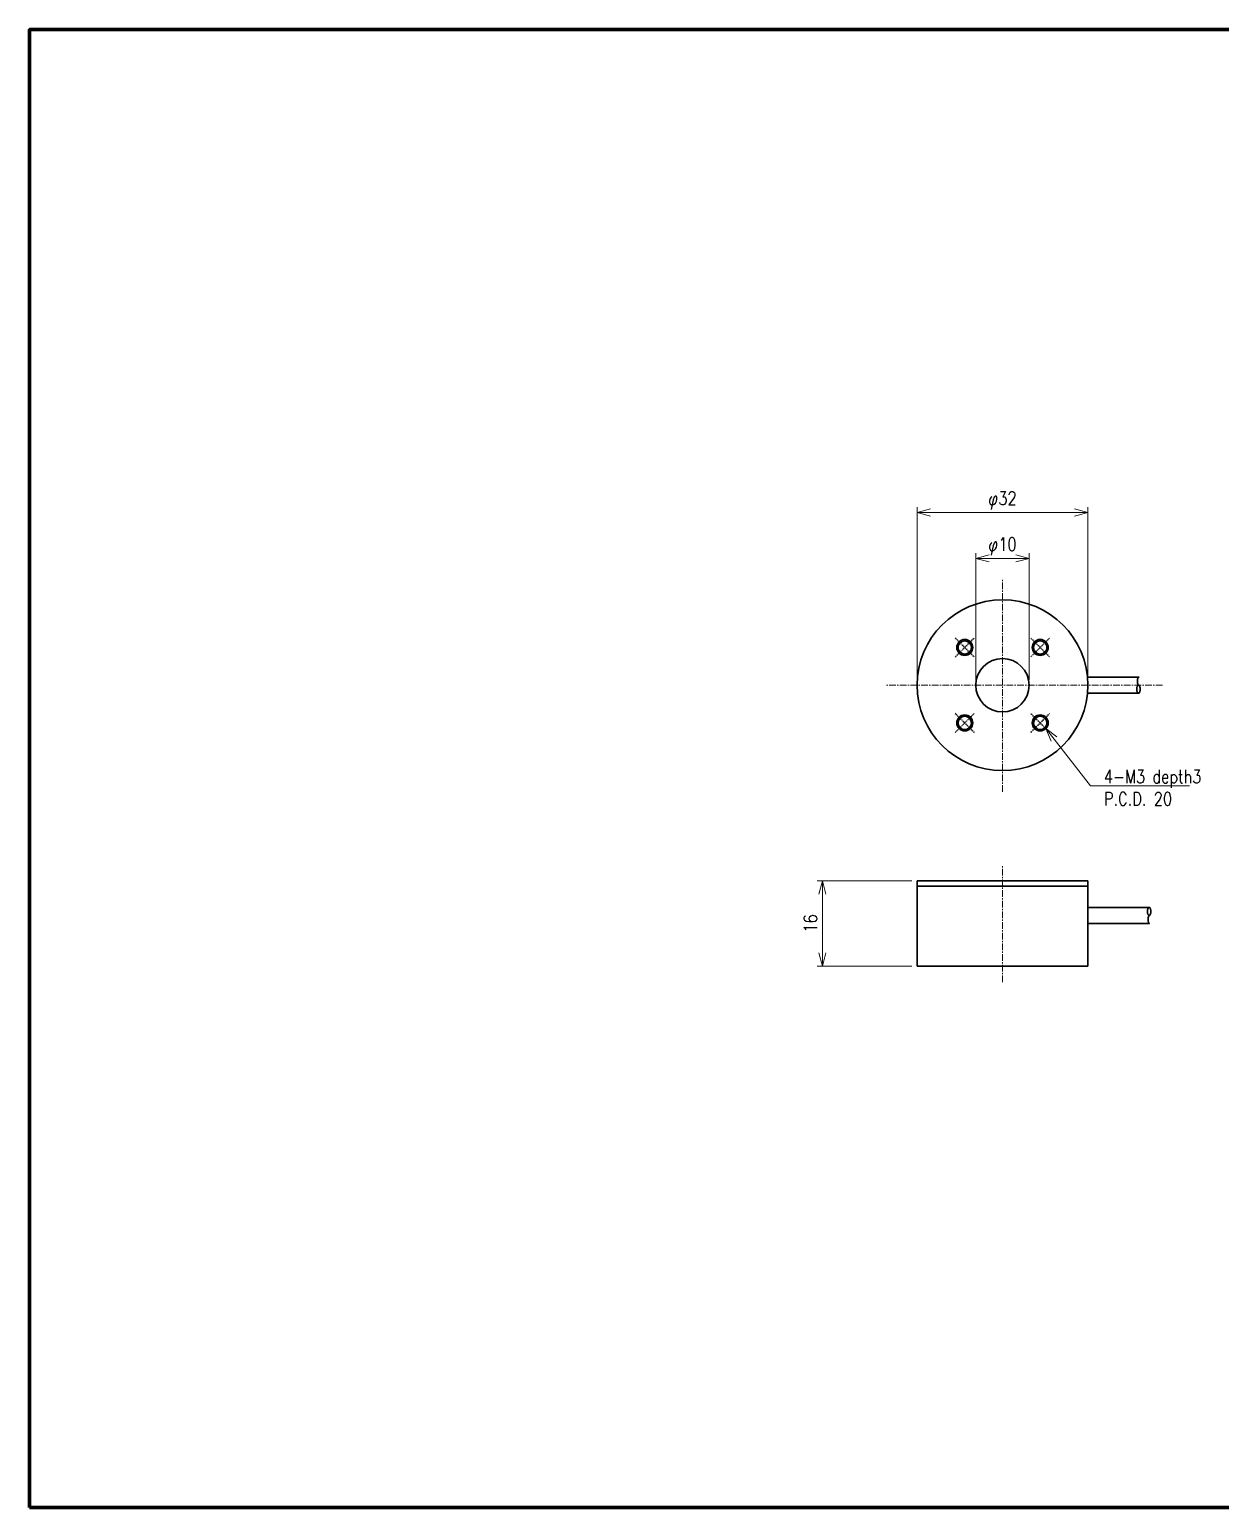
# Model space of a CAD drawing. Header units: millimetres. Extents: x 4 to 387, y 0 to 281.
# Drawn here: x 4 to 227.2, y 4 to 281 of the extents above; entities that cross this region are included whole.
import ezdxf
from ezdxf import colors
from ezdxf.entities.mleader import LeaderData, LeaderLine
from ezdxf.math import Vec2, Vec3

# ---------------------------------------------------------------- set-up
doc = ezdxf.new("R2010")
doc.units = ezdxf.units.MM
doc.linetypes.add('C6CONTINUOUS', pattern=[0])
doc.linetypes.add('CENTER', pattern=[2, 1.25, -0.25, 0.25, -0.25])
doc.layers.get('0').update_dxf_attribs({"lineweight": 30})
doc.layers.get('Defpoints').update_dxf_attribs({"lineweight": 9})
for name, color, linetype, lineweight in [('2KD_寸法１', 7, 'Continuous', 15), ('2KD_寸法１ @ 1', 7, 'Continuous', 15), ('AUX', 7, 'Continuous', 40)]:
    doc.layers.add(name, color=color, linetype=linetype, lineweight=lineweight)
doc.styles.get("Standard").update_dxf_attribs({"font": 'simplex.shx', "width": 0.8, "bigfont": 'extfont.shx'})
doc.dimstyles.new('KD-STD', dxfattribs={"dimscale": 0, "dimtxt": 2.5, "dimasz": 2.5, "dimexe": 1, "dimexo": 1, "dimgap": 1, "dimtad": 1, "dimdsep": 46, "dimtxsty": 'Standard', "dimblk": 'OPEN30', "dimcen": 0, "dimadec": 0, "dimazin": 0, "dimtfac": 1, "dimtmove": 0, "dimatfit": 3, "dimldrblk": 'OPEN30', "dimfxl": 1, "dimtfill": 1, "dimtolj": 1, "dimtzin": 0, "dimlwd": 15, "dimlwe": 15, "dimarcsym": 0})

# ---------------------------------------------------------------- blocks, each defined once
blk = doc.blocks.new('_Open30')
at = {"lineweight": -2}
for p, q in [((-1, 0.26794919), (0, 0)), ((0, 0), (-1, -0.26794919)), ((0, 0), (-1, 0))]:
    blk.add_line(p, q, dxfattribs=at)
blk = doc.blocks.new('*D26')
at = {"layer": '2KD_寸法１', "color": 0, "lineweight": 15}
for p, q in [((169.3161310473217, 121.4652934588775), (151.5691479497341, 121.4652934588775)), ((152.5691479497341, 118.9652934588775), (152.5691479497341, 107.9652934588775)), ((169.3161310473217, 105.4652934588774), (151.5691479497341, 105.4652934588775))]:
    blk.add_line(p, q, dxfattribs=at)
at = {"layer": 'Defpoints', "color": 0}
for p in [(170.3161310473217, 121.4652934588775), (152.5691479497341, 105.4652934588775), (170.3161310473217, 105.4652934588774)]:
    blk.add_point(p, dxfattribs=at)
at = {"layer": '2KD_寸法１', "color": 0, "lineweight": 15, "xscale": 2.5, "yscale": 2.5, "zscale": 2.5}
for p, rotation in [((152.5691479497341, 121.4652934588775), 90), ((152.5691479497341, 105.4652934588775), 270)]:
    blk.add_blockref('_Open30', p, dxfattribs=dict(at, rotation=rotation))
at = {"layer": '2KD_寸法１', "color": 0, "insert": (150.3191479497341, 113.4652934588775), "char_height": 2.5, "attachment_point": 5, "rotation": 90, "bg_fill": 3, "box_fill_scale": 1.1, "bg_fill_color": 9, "bg_fill_true_color": 13158600, "bg_fill_transparency": 4391282}
blk.add_mtext('\\A1;16', dxfattribs=at)
blk = doc.blocks.new('A$C730A27CC')
at = {"color": 7, "linetype": 'C6CONTINUOUS'}
for p, q in [((11.55000000000291, 2.999999999999488), (0, 2.999999999999488)), ((0, 0), (0, 3)), ((11.55000000000291, -5.116e-13), (0, -5.116e-13))]:
    blk.add_line(p, q, dxfattribs=at)
for points in [[(11.55000000000291, 2.999999999999488), (11.51509999999689, 2.997200012206517), (11.48049999999784, 2.988600015639746), (11.44649999999819, 2.97449994087168), (11.41320000000269, 2.954800009726966), (11.38100000000122, 2.92970001697489), (11.34999999999854, 2.899500012397254), (11.3205999999991, 2.864400029181922), (11.29290000000037, 2.824499964713538), (11.26720000000204, 2.780300021171056), (11.24360000000161, 2.7321000099177), (11.22230000000126, 2.680099964141334), (11.20360000000073, 2.624999999999488), (11.1875, 2.566900014876805), (11.17409999999654, 2.506500005721534), (11.16359999999986, 2.444100022315465), (11.15610000000015, 2.380300045012916), (11.15149999999994, 2.31540000438639), (11.15000000000145, 2.249999999999488), (11.15149999999994, 2.184599995612584), (11.15610000000015, 2.119699954986058), (11.16359999999986, 2.055899977683508), (11.17409999999654, 1.99349999427744), (11.1875, 1.933099985122168), (11.20360000000073, 1.874999999999488), (11.22230000000126, 1.81990003585764), (11.24360000000161, 1.767899990081274), (11.26720000000204, 1.719699978827918), (11.29290000000037, 1.675500035285438), (11.3205999999991, 1.635599970817053), (11.34999999999854, 1.60049998760172), (11.38100000000122, 1.570299983024083), (11.41320000000269, 1.545199990272009), (11.44649999999819, 1.525500059127294), (11.48049999999784, 1.511399984359228), (11.51509999999689, 1.502799987792456), (11.55000000000291, 1.499999999999486)], [(11.55000000000291, 1.499999999999486), (11.59339999999792, 1.511399984359228), (11.63549999999668, 1.545300006865943), (11.67500000000291, 1.60049998760172), (11.71070000000327, 1.675500035285438), (11.74149999999645, 1.767899990081274), (11.7664999999979, 1.874999999999488), (11.78489999999874, 1.99349999427744), (11.79619999999704, 2.119799971579992), (11.80000000000291, 2.249999999999488), (11.79619999999704, 2.380300045012916), (11.78489999999874, 2.506500005721534), (11.7664999999979, 2.624999999999488), (11.74149999999645, 2.7321000099177), (11.71070000000327, 2.824599981307471), (11.67500000000291, 2.899500012397254), (11.63549999999668, 2.954800009726966), (11.59339999999792, 2.988600015639746), (11.55000000000291, 2.999999999999488)], [(11.55000000000291, 1.499999999999486), (11.50660000000061, 1.488600015639745), (11.46450000000186, 1.454800009726965), (11.42500000000291, 1.399500012397254), (11.38930000000254, 1.324599981307469), (11.35850000000209, 1.232100009917699), (11.33350000000064, 1.124999999999487), (11.3150999999998, 1.006500005721534), (11.3038000000015, 0.8803000450129161), (11.3000000000029, 0.7499999999994884), (11.3038000000015, 0.6197999715799938), (11.3150999999998, 0.4934999942774425), (11.33350000000064, 0.3749999999994884), (11.35850000000209, 0.2678999900812755), (11.38930000000254, 0.1755000352854381), (11.42500000000291, 0.1004999876017223), (11.46450000000186, 0.0453000068659435), (11.50660000000061, 0.0113999843592296), (11.55000000000291, -5.116e-13)]]:
    blk.add_lwpolyline(points, dxfattribs=at)
blk = doc.blocks.new('A$C244D07E1')
for p, q in [((-15.99999988375714, 1.705e-13), (-15.49999988375714, 1.705e-13)), ((-15.99999988375714, 1.705e-13), (-15.99999988375714, -15.99999999999983)), ((-15.49999988375714, 1.705e-13), (15.50000011624284, 1.705e-13)), ((-14.99999988375714, 0), (-5.499999883757149, 0)), ((-5.499999883757149, 0), (5.500000116242738, 0)), ((15.00000011624274, 0), (5.500000116242738, 0)), ((15.50000011624284, 1.705e-13), (16.00000011624284, 1.705e-13)), ((16.00000011624284, 1.705e-13), (16.00000011624284, -15.99999999999983)), ((-15.99999988375714, -0.9999999999998292), (16.00000011624286, -0.9999999999998292)), ((-15.99999988375714, -15.99999999999983), (-12.99999988375714, -15.99999999999983)), ((13.00000011624284, -15.99999999999983), (-12.99999988375714, -15.99999999999983)), ((16.00000011624284, -15.99999999999983), (13.00000011624284, -15.99999999999983))]:
    blk.add_line(p, q)
blk.add_blockref('A$C730A27CC', (16.00000011624286, -7.999999999999886))
blk = doc.blocks.new('*D27')
at = {"layer": '2KD_寸法１', "color": 0, "lineweight": 15}
for p, q in [((170.316130931079, 159.1105426440338), (170.316130931079, 191.4813289201638)), ((202.316130931079, 159.1105426440338), (202.316130931079, 191.4813289201638)), ((172.816130931079, 190.4813289201637), (199.816130931079, 190.4813289201637))]:
    blk.add_line(p, q, dxfattribs=at)
at = {"layer": 'Defpoints', "color": 0}
for p in [(202.316130931079, 190.4813289201637), (170.316130931079, 158.1105426440339), (202.316130931079, 158.1105426440339)]:
    blk.add_point(p, dxfattribs=at)
at = {"layer": '2KD_寸法１', "color": 0, "lineweight": 15, "xscale": 2.5, "yscale": 2.5, "zscale": 2.5, "rotation": 180}
blk.add_blockref('_Open30', (170.316130931079, 190.4813289201637), dxfattribs=at)
at = {"layer": '2KD_寸法１', "color": 0, "lineweight": 15, "xscale": 2.5, "yscale": 2.5, "zscale": 2.5}
blk.add_blockref('_Open30', (202.316130931079, 190.4813289201637), dxfattribs=at)
at = {"layer": '2KD_寸法１', "color": 0, "insert": (186.316130931079, 192.7313289201638), "char_height": 2.5, "attachment_point": 5, "bg_fill": 3, "box_fill_scale": 1.1, "bg_fill_color": 9, "bg_fill_true_color": 13158600, "bg_fill_transparency": 4391162}
blk.add_mtext('\\A1;φ32', dxfattribs=at)
blk = doc.blocks.new('*D28')
at = {"layer": '2KD_寸法１', "color": 0, "lineweight": 15}
for p, q in [((181.316130931079, 159.1105426440338), (181.316130931079, 182.8756060853624)), ((191.316130931079, 159.1105426440338), (191.316130931079, 182.8756060853624)), ((188.816130931079, 181.8756060853625), (183.8161309310789, 181.8756060853625))]:
    blk.add_line(p, q, dxfattribs=at)
at = {"layer": 'Defpoints', "color": 0}
for p in [(181.316130931079, 181.8756060853625), (181.316130931079, 158.1105426440339), (191.316130931079, 158.1105426440339)]:
    blk.add_point(p, dxfattribs=at)
at = {"layer": '2KD_寸法１', "color": 0, "lineweight": 15, "xscale": 2.5, "yscale": 2.5, "zscale": 2.5, "rotation": 180}
blk.add_blockref('_Open30', (181.316130931079, 181.8756060853625), dxfattribs=at)
at = {"layer": '2KD_寸法１', "color": 0, "lineweight": 15, "xscale": 2.5, "yscale": 2.5, "zscale": 2.5}
blk.add_blockref('_Open30', (191.316130931079, 181.8756060853625), dxfattribs=at)
at = {"layer": '2KD_寸法１', "color": 0, "insert": (186.316130931079, 184.1256060853624), "char_height": 2.5, "attachment_point": 5, "bg_fill": 3, "box_fill_scale": 1.1, "bg_fill_color": 9, "bg_fill_true_color": 13158600, "bg_fill_transparency": 4391098}
blk.add_mtext('\\A1;φ10', dxfattribs=at)
blk = doc.blocks.new('A$C2CCF1A42')
at = {"linetype": 'CENTER', "ltscale": 0.1}
for p, q in [((-8.838834764831887, 5.30330085889892), (-5.303300858899119, 8.838834764831716)), ((-8.838834764831887, 8.838834764831601), (-5.303300858899119, 5.30330085889892)), ((5.303300858899119, 8.838834764831601), (8.838834764831887, 5.303300858898808)), ((8.838834764831887, 8.838834764831601), (5.303300858899119, 5.30330085889892)), ((-5.303300858899233, -8.838834764832084), (-8.838834764831887, -5.303300858899405)), ((-8.838834764831887, -8.838834764832084), (-5.303300858899233, -5.303300858899405)), ((8.838834764831887, -5.30330085889949), (5.303300858899176, -8.8388347648322)), ((8.838834764831887, -8.8388347648322), (5.303300858899119, -5.30330085889949))]:
    blk.add_line(p, q, dxfattribs=at)
at = {"linetype": 'C6CONTINUOUS'}
for p, q in [((25.59999999999853, 1.5), (16, 1.5)), ((25.59999999999853, -1.5), (16, -1.5))]:
    blk.add_line(p, q, dxfattribs=at)
for points in [[(25.55000000000288, -1.5), (25.51509999999686, -1.497200012207088), (25.48049999999785, -1.488600015640399), (25.4464999999982, -1.47449994087239), (25.41320000000272, -1.454800009727675), (25.38100000000117, -1.429700016975686), (25.34999999999853, -1.399500012397908), (25.32059999999908, -1.36440002918249), (25.29290000000037, -1.324499964714277), (25.26720000000211, -1.280300021171768), (25.24360000000161, -1.232100009918497), (25.2223000000013, -1.180099964141902), (25.20360000000068, -1.125), (25.1875, -1.066900014877404), (25.1740999999966, -1.006500005722074), (25.16359999999989, -0.9441000223161778), (25.15610000000018, -0.8803000450135128), (25.1515, -0.8154000043871008), (25.15000000000148, -0.7500000000000853), (25.1515, -0.6845999956134108), (25.15610000000018, -0.6196999549867713), (25.16359999999989, -0.5558999776841063), (25.1740999999966, -0.4934999942779827), (25.1875, -0.4330999851229082), (25.20360000000068, -0.375), (25.2223000000013, -0.3199000358581827), (25.24360000000161, -0.2678999900819861), (25.26720000000211, -0.219699978828487), (25.29290000000037, -0.1755000352859781), (25.32059999999908, -0.1355999708177649), (25.34999999999853, -0.1004999876022623), (25.38100000000117, -0.0702999830247677), (25.41320000000272, -0.0451999902726072), (25.4464999999982, -0.0255000591278929), (25.48049999999785, -0.0113999843597696), (25.51509999999686, -0.0027999877931677), (25.55000000000288, 0)], [(25.55000000000288, 0), (25.50660000000062, 0.0113999843595139), (25.46450000000187, 0.045199990272323), (25.42500000000288, 0.1004999876020065), (25.38930000000258, 0.1754000186919029), (25.35850000000209, 0.2678999900815029), (25.33350000000061, 0.375), (25.31509999999978, 0.4934999942779257), (25.30380000000147, 0.619699954986487), (25.30000000000288, 0.75), (25.30380000000147, 0.8802000284195228), (25.31509999999978, 1.006500005722017), (25.33350000000061, 1.125), (25.35850000000209, 1.232100009918012), (25.38930000000258, 1.32449996471402), (25.42500000000288, 1.399500012397737), (25.46450000000187, 1.454699993133401), (25.50660000000062, 1.488600015640115), (25.55000000000288, 1.5)], [(25.55000000000288, 0), (25.59339999999787, -0.0113999843597696), (25.63549999999668, -0.0453000068666825), (25.67500000000288, -0.1004999876022623), (25.71070000000327, -0.1755000352859781), (25.74149999999648, -0.2678999900819861), (25.76649999999785, -0.375), (25.78489999999877, -0.4934999942779827), (25.7961999999971, -0.6197999715805907), (25.80000000000288, -0.7500000000000853), (25.7961999999971, -0.8803000450135128), (25.78489999999877, -1.006500005722074), (25.76649999999785, -1.125), (25.74149999999648, -1.232100009918497), (25.71070000000327, -1.324599981308096), (25.67500000000288, -1.399500012397908), (25.63549999999668, -1.454800009727675), (25.59339999999787, -1.488600015640399), (25.55000000000288, -1.5)]]:
    blk.add_lwpolyline(points, dxfattribs=at)
for centre, radius in [((0, 0), 16.00000000000001), ((-7.071067811865503, 7.071067811865303), 1.5), ((-7.071067811865503, 7.071067811865303), 1.25), ((7.071067811865503, 7.071067811865218), 1.5), ((7.071067811865503, 7.071067811865218), 1.25), ((0, 0), 5), ((-7.071067811865503, -7.071067811865701), 1.5), ((-7.071067811865503, -7.071067811865701), 1.25), ((7.071067811865503, -7.071067811865901), 1.5), ((7.071067811865503, -7.071067811865901), 1.25)]:
    blk.add_circle(centre, radius)

msp = doc.modelspace()

# ---------------------------------------------------------------- linework, layer by layer
at = {"layer": '2KD_寸法１', "color": 2, "linetype": 'CENTER'}
for p, q in [((186.316130931079, 138.1105426440338), (186.316130931079, 178.1105426440338)), ((216.316130931079, 158.1105426440339), (164.316130931079, 158.1105426440339)), ((186.316130931079, 102.4652934588775), (186.316130931079, 124.2652932180287))]:
    msp.add_line(p, q, dxfattribs=at)
at = {"layer": 'AUX', "lineweight": 70}
msp.add_lwpolyline([(3.999999758280865, 4.000000249163575), (386.9999997582809, 4.000000249163575), (386.9999997582809, 281.0000002491635), (3.999999758280865, 281.0000002491635)], close=True, dxfattribs=at)

# ---------------------------------------------------------------- leaders
at = {"layer": '2KD_寸法１ @ 1'}
ml = msp.add_multileader_mtext('Standard', dxfattribs=at)
ml.set_content('4-M3 depth3\\PP.C.D. 20', color=256)
ml.set_leader_properties(lineweight=15)
ml.set_arrow_properties(name='OPEN30')
ml.build(insert=Vec2(0, 0))
ml.multileader.update_dxf_attribs({"text_left_attachment_type": 6, "text_right_attachment_type": 6, "dogleg_length": 1.5, "arrow_head_size": 2.5})
ctx = ml.context
ctx.base_point, ctx.char_height, ctx.arrow_head_size, ctx.landing_gap_size, ctx.plane_origin = Vec3(204.3339285885267, 139.2319281291673), 2.5, 2.5, 1, Vec3(252.8844435097883, 125.8921996274053)
ctx.left_attachment, ctx.right_attachment = 6, 6
notes = []
notes.append((ctx, [(0, (1, 1, 0), (202.8339285885267, 139.2319281291673), (1, 0), 1.5, [(0, [(194.4478589147242, 149.9788146603883)], 0, [])])]))
ctx.mtext.insert, ctx.mtext.flow_direction = Vec3(205.3339285885267, 142.2319281291673), 5
for ctx, leaders in notes:
    for number, flags, end, landing, length, lines in leaders:
        leader = LeaderData()
        leader.index, (leader.has_last_leader_line, leader.has_dogleg_vector, leader.attachment_direction) = number, flags
        leader.last_leader_point, leader.dogleg_vector, leader.dogleg_length = Vec3(end), Vec3(landing), length
        for number, points, colour, breaks in lines:
            line = LeaderLine()
            line.index, line.vertices, line.color, line.breaks = number, Vec3.list(points), colors.encode_raw_color(colour), breaks
            leader.lines.append(line)
        ctx.leaders.append(leader)

# ---------------------------------------------------------------- next in the draw order: dimensions: what is measured, and where the dimension line sits
dim = msp.add_linear_dim(base=(202.316130931079, 190.4813289201637), p1=(170.316130931079, 158.1105426440339), p2=(202.316130931079, 158.1105426440339), text='φ<>', dimstyle='KD-STD', override={"dimscale": 1, "dimtix": 0, "dimtofl": 1, "dimtmove": 0, "dimatfit": 3, "dimtfillclr": 256}, dxfattribs=at)
dim.commit()
dim.dimension.update_dxf_attribs({"geometry": '*D27', "text_midpoint": (186.316130931079, 192.7313289201638)})
dim = msp.add_linear_dim(base=(152.5691479497341, 105.4652934588775), p1=(170.3161310473217, 121.4652934588775), p2=(170.3161310473217, 105.4652934588774), angle=90, dimstyle='KD-STD', override={"dimscale": 1, "dimtix": 0, "dimtofl": 1, "dimtmove": 0, "dimatfit": 3}, dxfattribs=at)
dim.commit()
dim.dimension.update_dxf_attribs({"geometry": '*D26', "text_midpoint": (150.3191479497341, 113.4652934588775)})

# ---------------------------------------------------------------- next in the draw order: block references
msp.add_blockref('A$C244D07E1', (186.316130931079, 121.4652934588773))

# ---------------------------------------------------------------- next in the draw order: dimensions: what is measured, and where the dimension line sits
dim = msp.add_linear_dim(base=(181.316130931079, 181.8756060853625), p1=(191.316130931079, 158.1105426440339), p2=(181.316130931079, 158.1105426440339), text='φ<>', dimstyle='KD-STD', override={"dimscale": 1, "dimtix": 0, "dimtofl": 1, "dimtmove": 0, "dimatfit": 3, "dimtfillclr": 256}, dxfattribs=at)
dim.commit()
dim.dimension.update_dxf_attribs({"geometry": '*D28', "text_midpoint": (186.316130931079, 184.1256060853624)})

# ---------------------------------------------------------------- next in the draw order: block references
msp.add_blockref('A$C2CCF1A42', (186.316130931079, 158.1105426440338))

doc.saveas('drawing.dxf')
